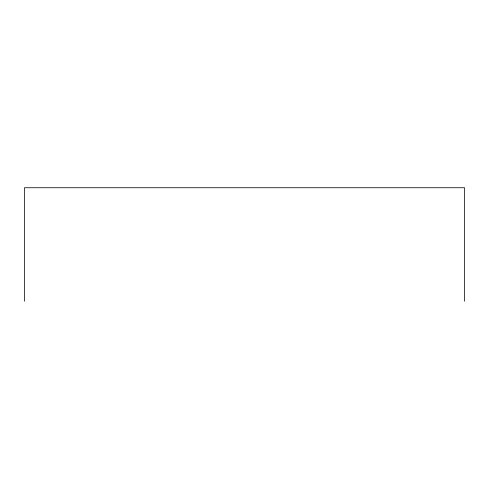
<?xml version="1.0" encoding="UTF-8"?>
<svg xmlns="http://www.w3.org/2000/svg" width="489" height="489" viewBox="0 0 489 489"><rect width="100%" height="100%" fill="white"/><g stroke="black" fill="none" stroke-linecap="round" stroke-linejoin="round"><path stroke-width="0.73" d="M464.55 301.261L464.55 187.739L24.45 187.739L24.45 301.261"/></g></svg>
